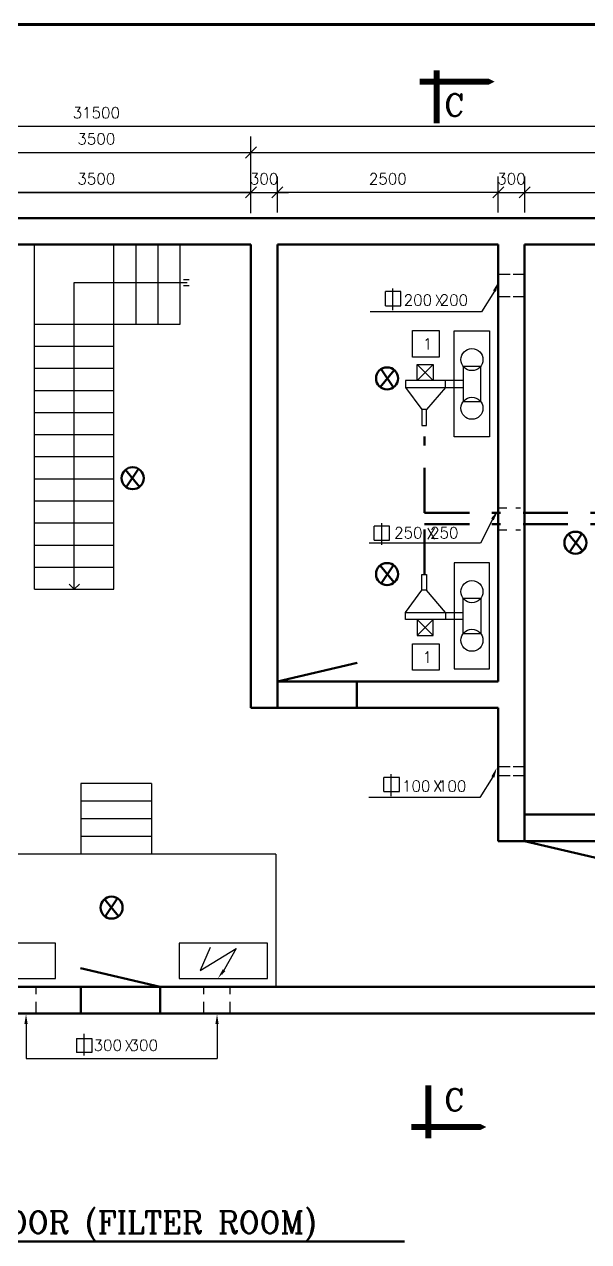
# Model space of a CAD drawing. Header units: inches. Extents: x 14.4 to 65.9, y 4.3 to 68.5.
# Drawn here: x 31.58 to 37.97, y 54.69 to 68.46 of the extents above; entities that cross this region are included whole.
import ezdxf

# ---------------------------------------------------------------- set-up
doc = ezdxf.new("R2010")
doc.units = ezdxf.units.IN
doc.header["$MEASUREMENT"] = 0
doc.linetypes.add('DASHDOT', pattern=[25.4, 12.7, -6.35, 0, -6.35])
doc.linetypes.add('HIDDEN', pattern=[9.525, 6.35, -3.175])
doc.layers.add('cadr', color=250, linetype='Continuous')
for name, color, linetype, lineweight in [('DIMEN', 5, 'Continuous', 25), ('STRUC', 3, 'Continuous', 50), ('UNITS', 7, 'Continuous', 25)]:
    doc.layers.add(name, color=color, linetype=linetype, lineweight=lineweight)
doc.styles.add('ROMANC', font='romanc')
doc.styles.add('ROMANS', font='romans')
doc.dimstyles.get("Standard").update_dxf_attribs({"dimtxt": 0.125, "dimasz": 0.125, "dimexe": 0.18, "dimexo": 0.0625, "dimgap": 0.09, "dimtad": 1, "dimdec": 4, "dimzin": 0, "dimdsep": 46, "dimtxsty": 'ROMANC', "dimblk": 'OBLIQUE', "dimcen": 0.09, "dimadec": 0, "dimazin": 0, "dimtfac": 1, "dimtdec": 4, "dimtofl": 0, "dimtmove": 0, "dimatfit": 3, "dimfxl": 1, "dimtolj": 1, "dimtzin": 0, "dimarcsym": 1})

# ---------------------------------------------------------------- blocks, each defined once
blk = doc.blocks.new('_Oblique')
at = {"layer": 'STRUC', "color": 0, "lineweight": -2}
blk.add_line((-0.5, -0.5), (0.5, 0.5), dxfattribs=at)
blk = doc.blocks.new('*D7')
at = {"layer": 'DIMEN', "color": 0, "lineweight": -2, "transparency": 16777216}
for p, q in [((34.444, 66.333), (34.444, 66.742)), ((36.944, 66.333), (36.944, 66.742)), ((36.944, 66.562), (34.444, 66.562))]:
    blk.add_line(p, q, dxfattribs=at)
at = {"layer": 'DIMEN', "color": 0, "lineweight": -2, "transparency": 16777216, "xscale": 0.125, "yscale": 0.125, "zscale": 0.125, "rotation": 180}
blk.add_blockref('_Oblique', (34.444, 66.562), dxfattribs=at)
at = {"layer": 'DIMEN', "color": 0, "lineweight": -2, "transparency": 16777216, "xscale": 0.125, "yscale": 0.125, "zscale": 0.125}
blk.add_blockref('_Oblique', (36.944, 66.562), dxfattribs=at)
at = {"layer": 'DIMEN', "color": 0, "transparency": 16777216, "insert": (35.694, 66.715), "char_height": 0.125, "attachment_point": 5, "style": 'ROMANC'}
blk.add_mtext('\\A1;2500', dxfattribs=at)
blk = doc.blocks.new('*D8')
at = {"layer": 'DIMEN', "color": 0, "lineweight": -2, "transparency": 16777216}
for p, q in [((37.244, 66.333), (37.244, 66.742)), ((43.744, 66.333), (43.744, 66.742)), ((37.244, 66.562), (43.744, 66.562))]:
    blk.add_line(p, q, dxfattribs=at)
at = {"layer": 'DIMEN', "color": 0, "lineweight": -2, "transparency": 16777216, "xscale": 0.125, "yscale": 0.125, "zscale": 0.125, "rotation": 180}
blk.add_blockref('_Oblique', (37.244, 66.562), dxfattribs=at)
at = {"layer": 'DIMEN', "color": 0, "lineweight": -2, "transparency": 16777216, "xscale": 0.125, "yscale": 0.125, "zscale": 0.125}
blk.add_blockref('_Oblique', (43.744, 66.562), dxfattribs=at)
at = {"layer": 'DIMEN', "color": 0, "transparency": 16777216, "insert": (40.494, 66.715), "char_height": 0.125, "attachment_point": 5, "style": 'ROMANC'}
blk.add_mtext('\\A1;6500', dxfattribs=at)
blk = doc.blocks.new('*D11')
at = {"layer": 'DIMEN', "color": 0, "lineweight": -2, "transparency": 16777216}
for p, q in [((30.644, 66.333), (30.644, 66.742)), ((34.144, 66.333), (34.144, 66.742)), ((30.644, 66.562), (34.144, 66.562))]:
    blk.add_line(p, q, dxfattribs=at)
at = {"layer": 'DIMEN', "color": 0, "lineweight": -2, "transparency": 16777216, "xscale": 0.125, "yscale": 0.125, "zscale": 0.125, "rotation": 180}
blk.add_blockref('_Oblique', (30.644, 66.562), dxfattribs=at)
at = {"layer": 'DIMEN', "color": 0, "lineweight": -2, "transparency": 16777216, "xscale": 0.125, "yscale": 0.125, "zscale": 0.125}
blk.add_blockref('_Oblique', (34.144, 66.562), dxfattribs=at)
at = {"layer": 'DIMEN', "color": 0, "transparency": 16777216, "insert": (32.394, 66.715), "char_height": 0.125, "attachment_point": 5, "style": 'ROMANC'}
blk.add_mtext('\\A1;3500', dxfattribs=at)
blk = doc.blocks.new('*D14')
at = {"layer": 'DIMEN', "color": 0, "lineweight": -2, "transparency": 16777216}
for p, q in [((36.944, 66.333), (36.944, 66.742)), ((37.244, 66.333), (37.244, 66.742)), ((36.944, 66.562), (36.819, 66.562)), ((36.944, 66.562), (37.244, 66.562)), ((37.244, 66.562), (37.369, 66.562))]:
    blk.add_line(p, q, dxfattribs=at)
at = {"layer": 'DIMEN', "color": 0, "lineweight": -2, "transparency": 16777216, "xscale": 0.125, "yscale": 0.125, "zscale": 0.125}
blk.add_blockref('_Oblique', (36.944, 66.562), dxfattribs=at)
at = {"layer": 'DIMEN', "color": 0, "lineweight": -2, "transparency": 16777216, "xscale": 0.125, "yscale": 0.125, "zscale": 0.125, "rotation": 180}
blk.add_blockref('_Oblique', (37.244, 66.562), dxfattribs=at)
at = {"layer": 'DIMEN', "color": 0, "transparency": 16777216, "insert": (37.094, 66.715), "char_height": 0.125, "attachment_point": 5, "style": 'ROMANC'}
blk.add_mtext('\\A1;300', dxfattribs=at)
blk = doc.blocks.new('*D15')
at = {"layer": 'DIMEN', "color": 0, "lineweight": -2, "transparency": 16777216}
for p, q in [((34.144, 66.333), (34.144, 66.742)), ((34.444, 66.333), (34.444, 66.742)), ((34.144, 66.562), (34.019, 66.562)), ((34.144, 66.562), (34.444, 66.562)), ((34.444, 66.562), (34.569, 66.562))]:
    blk.add_line(p, q, dxfattribs=at)
at = {"layer": 'DIMEN', "color": 0, "lineweight": -2, "transparency": 16777216, "xscale": 0.125, "yscale": 0.125, "zscale": 0.125}
blk.add_blockref('_Oblique', (34.144, 66.562), dxfattribs=at)
at = {"layer": 'DIMEN', "color": 0, "lineweight": -2, "transparency": 16777216, "xscale": 0.125, "yscale": 0.125, "zscale": 0.125, "rotation": 180}
blk.add_blockref('_Oblique', (34.444, 66.562), dxfattribs=at)
at = {"layer": 'DIMEN', "color": 0, "transparency": 16777216, "insert": (34.294, 66.715), "char_height": 0.125, "attachment_point": 5, "style": 'ROMANC'}
blk.add_mtext('\\A1;300', dxfattribs=at)
blk = doc.blocks.new('*D24')
at = {"layer": 'DIMEN', "color": 0, "lineweight": -2, "transparency": 16777216}
for p, q in [((30.644, 66.333), (30.644, 66.742)), ((34.144, 66.333), (34.144, 66.742)), ((34.144, 66.562), (30.644, 66.562))]:
    blk.add_line(p, q, dxfattribs=at)
at = {"layer": 'DIMEN', "color": 0, "lineweight": -2, "transparency": 16777216, "xscale": 0.125, "yscale": 0.125, "zscale": 0.125, "rotation": 180}
blk.add_blockref('_Oblique', (30.644, 66.562), dxfattribs=at)
at = {"layer": 'DIMEN', "color": 0, "lineweight": -2, "transparency": 16777216, "xscale": 0.125, "yscale": 0.125, "zscale": 0.125}
blk.add_blockref('_Oblique', (34.144, 66.562), dxfattribs=at)
at = {"layer": 'DIMEN', "color": 0, "transparency": 16777216, "insert": (32.394, 66.715), "char_height": 0.125, "attachment_point": 5, "style": 'ROMANC'}
blk.add_mtext('\\A1;3500', dxfattribs=at)
blk = doc.blocks.new('*D26')
at = {"layer": 'DIMEN', "color": 0, "lineweight": -2, "transparency": 16777216}
for p, q in [((34.144, 66.328), (34.144, 67.193)), ((48.144, 66.333), (48.144, 67.193)), ((34.144, 67.013), (48.144, 67.013))]:
    blk.add_line(p, q, dxfattribs=at)
at = {"layer": 'DIMEN', "color": 0, "lineweight": -2, "transparency": 16777216, "xscale": 0.125, "yscale": 0.125, "zscale": 0.125, "rotation": 180}
blk.add_blockref('_Oblique', (34.144, 67.013), dxfattribs=at)
at = {"layer": 'DIMEN', "color": 0, "lineweight": -2, "transparency": 16777216, "xscale": 0.125, "yscale": 0.125, "zscale": 0.125}
blk.add_blockref('_Oblique', (48.144, 67.013), dxfattribs=at)
at = {"layer": 'DIMEN', "color": 0, "transparency": 16777216, "insert": (41.144, 67.166), "char_height": 0.125, "attachment_point": 5, "style": 'ROMANC'}
blk.add_mtext('\\A1;14000', dxfattribs=at)
blk = doc.blocks.new('*D28')
at = {"layer": 'DIMEN', "color": 0, "lineweight": -2, "transparency": 16777216}
for p, q in [((30.644, 66.39), (30.644, 67.193)), ((34.144, 66.39), (34.144, 67.193)), ((30.644, 67.013), (34.144, 67.013))]:
    blk.add_line(p, q, dxfattribs=at)
at = {"layer": 'DIMEN', "color": 0, "lineweight": -2, "transparency": 16777216, "xscale": 0.125, "yscale": 0.125, "zscale": 0.125, "rotation": 180}
blk.add_blockref('_Oblique', (30.644, 67.013), dxfattribs=at)
at = {"layer": 'DIMEN', "color": 0, "lineweight": -2, "transparency": 16777216, "xscale": 0.125, "yscale": 0.125, "zscale": 0.125}
blk.add_blockref('_Oblique', (34.144, 67.013), dxfattribs=at)
at = {"layer": 'DIMEN', "color": 0, "transparency": 16777216, "insert": (32.394, 67.166), "char_height": 0.125, "attachment_point": 5, "style": 'ROMANC'}
blk.add_mtext('\\A1;3500', dxfattribs=at)
blk = doc.blocks.new('*D271')
at = {"layer": 'DIMEN', "color": 0, "lineweight": -2, "transparency": 16777216}
for p, q in [((16.644, 66.379), (16.644, 67.49)), ((48.144, 66.379), (48.144, 67.49)), ((16.644, 67.31), (48.144, 67.31))]:
    blk.add_line(p, q, dxfattribs=at)
at = {"layer": 'DIMEN', "color": 0, "lineweight": -2, "transparency": 16777216, "xscale": 0.125, "yscale": 0.125, "zscale": 0.125, "rotation": 180}
blk.add_blockref('_Oblique', (16.644, 67.31), dxfattribs=at)
at = {"layer": 'DIMEN', "color": 0, "lineweight": -2, "transparency": 16777216, "xscale": 0.125, "yscale": 0.125, "zscale": 0.125}
blk.add_blockref('_Oblique', (48.144, 67.31), dxfattribs=at)
at = {"layer": 'DIMEN', "color": 0, "transparency": 16777216, "insert": (32.394, 67.462), "char_height": 0.125, "attachment_point": 5, "style": 'ROMANC'}
blk.add_mtext('\\A1;31500', dxfattribs=at)

msp = doc.modelspace()

# ---------------------------------------------------------------- linework, layer by layer
for p, q in [((32.1436, 65.54156), (33.42218, 65.54156)), ((35.97496, 64.69859), (35.97496, 64.99859)), ((35.97496, 64.99859), (36.27496, 64.99859)), ((36.27496, 64.99859), (36.27496, 64.69859)), ((36.27496, 64.69859), (35.97496, 64.69859)), ((35.97434, 61.15319), (35.97434, 61.45319)), ((35.97434, 61.45319), (36.27434, 61.45319)), ((36.27434, 61.45319), (36.27434, 61.15319)), ((36.27434, 61.15319), (35.97434, 61.15319))]:
    msp.add_line(p, q)
at = {"linetype": 'Continuous'}
for p, q in [((36.44587, 63.79434), (36.44587, 64.99434)), ((36.44587, 64.99434), (36.84587, 64.99434)), ((36.84587, 64.99434), (36.84587, 63.79434)), ((36.02587, 64.61434), (36.20587, 64.43434)), ((36.20587, 64.61434), (36.02587, 64.43434)), ((36.02587, 64.61434), (36.20587, 64.61434)), ((36.02587, 64.43434), (36.02587, 64.61434)), ((36.20587, 64.61434), (36.20587, 64.43434)), ((36.54587, 64.59434), (36.74587, 64.59434)), ((36.54587, 64.59434), (36.54587, 64.19434)), ((36.74587, 64.19434), (36.74587, 64.59434)), ((35.89587, 64.43434), (35.89587, 64.35434)), ((36.54587, 64.43434), (35.89587, 64.43434)), ((35.89587, 64.35434), (36.08087, 64.10434)), ((35.89587, 64.35434), (36.54587, 64.35434)), ((36.54587, 64.43434), (36.07917, 64.43434)), ((36.34587, 64.35434), (36.13087, 64.10434)), ((36.34587, 64.35434), (36.34587, 64.43434)), ((36.54587, 64.19434), (36.74587, 64.19434)), ((36.08087, 64.10434), (36.08087, 63.92434)), ((36.13087, 64.10434), (36.08087, 64.10434)), ((36.13087, 63.92434), (36.13087, 64.10434)), ((36.08087, 63.92434), (36.13087, 63.92434)), ((36.84587, 63.79434), (36.44587, 63.79434)), ((36.44587, 62.36823), (36.44587, 61.16823)), ((36.84587, 62.36823), (36.44587, 62.36823)), ((36.84587, 61.16823), (36.84587, 62.36823)), ((36.08087, 62.23823), (36.13087, 62.23823)), ((36.08087, 62.05823), (36.08087, 62.23823)), ((36.13087, 62.23823), (36.13087, 62.05823)), ((35.89587, 61.80823), (36.08087, 62.05823)), ((36.13087, 62.05823), (36.08087, 62.05823)), ((36.34587, 61.80823), (36.13087, 62.05823)), ((36.54587, 61.96823), (36.74587, 61.96823)), ((36.54587, 61.56823), (36.54587, 61.96823)), ((36.74587, 61.96823), (36.74587, 61.56823)), ((35.89587, 61.72823), (35.89587, 61.80823)), ((35.89587, 61.80823), (36.54587, 61.80823)), ((36.54587, 61.72823), (35.89587, 61.72823)), ((36.02587, 61.54823), (36.20587, 61.72823)), ((36.20587, 61.54823), (36.02587, 61.72823)), ((36.02587, 61.72823), (36.02587, 61.54823)), ((36.54587, 61.72823), (36.07917, 61.72823)), ((36.20587, 61.54823), (36.20587, 61.72823)), ((36.34587, 61.80823), (36.34587, 61.72823)), ((36.02587, 61.54823), (36.20587, 61.54823)), ((36.54587, 61.56823), (36.74587, 61.56823)), ((36.44587, 61.16823), (36.84587, 61.16823))]:
    msp.add_line(p, q, dxfattribs=at)
for centre in [(36.64587, 64.66934), (36.64587, 64.11934), (36.64587, 62.04323), (36.64587, 61.49323)]:
    msp.add_circle(centre, 0.125, dxfattribs=at)
at = {"layer": 'cadr', "color": 250, "linetype": 'Continuous', "lineweight": 70}
msp.add_line((14.35116, 68.46303), (65.85116, 68.46303), dxfattribs=at)
at = {"layer": 'DIMEN'}
for p, q in [((37.07948, 65.63107), (36.9436, 65.63107)), ((37.2436, 65.63107), (37.11414, 65.63107)), ((35.84279, 65.43802), (35.6684, 65.43802)), ((35.6684, 65.27871), (35.6684, 65.43802)), ((35.74965, 65.22704), (35.74965, 65.47247)), ((35.84279, 65.27871), (35.84279, 65.43802)), ((37.07948, 65.38107), (36.9436, 65.38107)), ((37.2436, 65.38107), (37.11414, 65.38107)), ((35.6684, 65.27871), (35.84279, 65.27871)), ((35.6275, 62.57414), (35.6275, 62.81957)), ((35.7147, 62.78512), (35.54031, 62.78512)), ((35.54031, 62.62581), (35.54031, 62.78512)), ((35.7147, 62.62581), (35.7147, 62.78512)), ((35.54031, 62.62581), (35.7147, 62.62581)), ((35.82495, 59.9416), (35.65056, 59.9416)), ((35.65056, 59.78228), (35.65056, 59.9416)), ((35.73181, 59.73062), (35.73181, 59.97604)), ((35.82495, 59.78228), (35.82495, 59.9416)), ((37.07948, 60.05948), (36.9436, 60.05948)), ((37.07948, 59.95948), (36.9436, 59.95948)), ((37.2436, 60.05948), (37.11414, 60.05948)), ((37.2436, 59.95948), (37.11414, 59.95948)), ((35.65056, 59.78228), (35.82495, 59.78228)), ((31.71486, 57.48704), (31.71486, 57.57077)), ((33.61123, 57.48704), (33.61123, 57.57077)), ((33.91123, 57.48704), (33.91123, 57.57077)), ((31.71486, 57.2703), (31.71486, 57.39976)), ((33.61123, 57.2703), (33.61123, 57.39976)), ((33.91123, 57.2703), (33.91123, 57.39976)), ((32.2517, 57.03795), (32.2517, 56.79252)), ((32.17046, 56.98628), (32.34484, 56.98628)), ((32.17046, 56.98628), (32.17046, 56.82697)), ((32.34484, 56.98628), (32.34484, 56.82697)), ((32.34484, 56.82697), (32.17046, 56.82697))]:
    msp.add_line(p, q, dxfattribs=at)
at = {"layer": 'DIMEN', "color": 5}
for p, q in [((36.90231, 65.44386), (36.75439, 65.21079)), ((36.75439, 65.21079), (35.49602, 65.21079)), ((36.87838, 62.86143), (36.74295, 62.59237)), ((36.74295, 62.59237), (35.48458, 62.59237)), ((36.88447, 59.94743), (36.73655, 59.71436)), ((36.73655, 59.71436), (35.47818, 59.71436)), ((31.59823, 57.15081), (31.59823, 56.76134)), ((33.7606, 57.15081), (33.7606, 56.76134)), ((31.59823, 56.76134), (33.7606, 56.76134))]:
    msp.add_line(p, q, dxfattribs=at)
at = {"layer": 'DIMEN', "color": 3}
for points in [[(36.05466, 67.81402, 0.07, 0.07, 0), (36.65466, 67.81402, 0.25, 0, 0), (36.90466, 67.81402, 0, 0, 0)], [(35.96007, 55.98515, 0.07, 0.07, 0), (36.56007, 55.98515, 0.25, 0, 0), (36.81007, 55.98515, 0, 0, 0)]]:
    msp.add_lwpolyline(points, format="xyseb", dxfattribs=at)
at = {"layer": 'DIMEN', "color": 3, "const_width": 0.07}
for points in [[(36.2468, 67.34356), (36.2468, 67.94356)], [(36.15221, 56.45562), (36.15221, 55.85562)]]:
    msp.add_lwpolyline(points, dxfattribs=at)
at = {"layer": 'DIMEN', "color": 5}
for points in [[(36.91924, 65.4368), (36.88539, 65.45091), (36.94463, 65.54539)], [(36.89282, 62.85012), (36.86395, 62.87273), (36.94621, 62.96822)], [(36.90139, 59.94038), (36.86755, 59.95448), (36.92679, 60.04896)], [(31.5799, 57.15081), (31.61657, 57.15081), (31.59823, 57.26081)], [(33.74227, 57.15081), (33.77894, 57.15081), (33.7606, 57.26081)]]:
    msp.add_solid(points, dxfattribs=at)
at = {"layer": 'STRUC'}
for p, q in [((16.6436, 66.27077), (48.1436, 66.27077)), ((30.6436, 65.97077), (34.1436, 65.97077)), ((34.1436, 60.72677), (34.1436, 65.97077)), ((34.4436, 61.02677), (34.4436, 65.97077)), ((34.4436, 65.97077), (36.9436, 65.97077)), ((36.9436, 61.02677), (36.9436, 65.97077)), ((37.2436, 65.97077), (43.7436, 65.97077)), ((37.2436, 59.22077), (37.2436, 65.97077)), ((34.4436, 61.02677), (35.34698, 61.23849)), ((34.4436, 61.02677), (36.9436, 61.02677)), ((34.4436, 61.02677), (34.4436, 60.72677)), ((35.3436, 61.02677), (35.3436, 60.72677)), ((34.1436, 60.72677), (36.9436, 60.72677)), ((36.9436, 59.22077), (36.9436, 60.72677)), ((37.2436, 59.52077), (43.7436, 59.52077)), ((37.2436, 59.52077), (37.2436, 59.22077)), ((36.9436, 59.22077), (47.8436, 59.22077)), ((37.2436, 59.22077), (38.14698, 59.00906)), ((33.11763, 57.57077), (32.21425, 57.78249)), ((16.9436, 57.57077), (47.8436, 57.57077)), ((32.21763, 57.57077), (32.21763, 57.27077)), ((33.11763, 57.57077), (33.11763, 57.27077)), ((16.6436, 57.27077), (48.1436, 57.27077))]:
    msp.add_line(p, q, dxfattribs=at)
at = {"layer": 'STRUC', "color": 7, "lineweight": 25}
for p, q in [((31.6936, 62.07077), (31.6936, 65.97077)), ((32.5936, 62.07077), (32.5936, 65.97077)), ((32.8436, 65.07077), (32.8436, 65.97077)), ((33.0936, 65.07077), (33.0936, 65.97077)), ((33.3436, 65.07077), (33.3436, 65.97077)), ((33.38211, 65.57623), (33.44625, 65.57623)), ((32.1436, 62.07132), (32.1436, 65.54156)), ((33.38211, 65.50689), (33.44625, 65.50689)), ((31.6936, 65.07077), (33.3436, 65.07077)), ((31.6936, 64.82077), (32.5936, 64.82077)), ((31.6936, 64.57077), (32.5936, 64.57077)), ((31.6936, 64.32077), (32.5936, 64.32077)), ((31.6936, 64.07077), (32.5936, 64.07077)), ((31.6936, 63.82077), (32.5936, 63.82077)), ((31.6936, 63.57077), (32.5936, 63.57077)), ((31.6936, 63.32077), (32.5936, 63.32077)), ((31.6936, 63.07077), (32.5936, 63.07077)), ((31.6936, 62.82077), (32.5936, 62.82077)), ((31.6936, 62.57077), (32.5936, 62.57077)), ((31.6936, 62.32077), (32.5936, 62.32077)), ((32.1436, 62.07132), (32.08485, 62.12805)), ((32.1436, 62.07132), (32.20236, 62.12805)), ((31.6936, 62.07077), (32.5936, 62.07077)), ((32.21962, 59.87077), (32.21962, 59.07077)), ((33.01962, 59.87077), (32.21962, 59.87077)), ((33.01962, 59.87077), (33.01962, 59.07077)), ((33.01962, 59.67077), (32.21962, 59.67077)), ((33.01962, 59.47077), (32.21962, 59.47077)), ((33.01962, 59.27077), (32.21962, 59.27077)), ((34.42517, 59.07077), (30.81408, 59.07077)), ((34.42517, 59.07077), (34.42517, 57.57077))]:
    msp.add_line(p, q, dxfattribs=at)
at = {"layer": 'STRUC', "color": 3}
msp.add_line((29.21937, 54.68757), (35.883, 54.68757), dxfattribs=at)
at = {"layer": 'UNITS', "color": 3, "lineweight": 50}
for p, q in [((35.76748, 64.55072), (35.6076, 64.35857)), ((35.61949, 64.56189), (35.75939, 64.35487)), ((32.72369, 63.42204), (32.88357, 63.2299)), ((32.87167, 63.43322), (32.73178, 63.2262)), ((37.90039, 62.50177), (37.74051, 62.69392)), ((37.75241, 62.4906), (37.8923, 62.69762)), ((35.76748, 62.14682), (35.6076, 62.33897)), ((35.61949, 62.13565), (35.75939, 62.34267)), ((32.48497, 58.56257), (32.64485, 58.37042)), ((32.63296, 58.57374), (32.49307, 58.36672))]:
    msp.add_line(p, q, dxfattribs=at)
at = {"layer": 'UNITS', "color": 3, "linetype": 'DASHDOT', "lineweight": 50, "ltscale": 0.04}
for p, q in [((36.1094, 62.93579), (36.1094, 63.92434)), ((36.1094, 62.93579), (43.10732, 62.93579)), ((36.1094, 62.80664), (43.10732, 62.80664)), ((36.1094, 62.23823), (36.1094, 62.80664))]:
    msp.add_line(p, q, dxfattribs=at)
at = {"layer": 'UNITS', "color": 6, "linetype": 'HIDDEN', "ltscale": 0.01}
for p, q in [((36.9436, 62.99123), (37.19798, 62.99123)), ((36.9436, 62.74123), (37.19798, 62.74123))]:
    msp.add_line(p, q, dxfattribs=at)
at = {"layer": 'UNITS'}
for p, q in [((31.93141, 58.06566), (30.93141, 58.06566)), ((31.93141, 57.66566), (31.93141, 58.06566)), ((34.3316, 58.06566), (33.3316, 58.06566)), ((33.3316, 58.06566), (33.3316, 57.66566)), ((33.68393, 58.01522), (33.57034, 57.75447)), ((33.57034, 57.75447), (33.97851, 58.00407)), ((33.97851, 58.00407), (33.80998, 57.70929)), ((34.3316, 57.66566), (34.3316, 58.06566)), ((30.93141, 57.66566), (31.93141, 57.66566)), ((33.3316, 57.66566), (34.3316, 57.66566))]:
    msp.add_line(p, q, dxfattribs=at)
at = {"layer": 'UNITS', "color": 3, "lineweight": 50}
for centre in [(35.68591, 64.456), (32.80525, 63.32732), (37.81883, 62.59649), (35.68591, 62.24155), (32.56654, 58.46785)]:
    msp.add_circle(centre, 0.125, dxfattribs=at)
at = {"layer": 'UNITS', "color": 0}
msp.add_solid([(33.8255, 57.77053), (33.85452, 57.74812), (33.77278, 57.67226)], dxfattribs=at)

# ---------------------------------------------------------------- texts
at = {"layer": 'DIMEN', "color": 3, "style": 'ROMANC'}
for p in [(36.33459, 67.42496), (36.33459, 56.16758)]:
    msp.add_text('C', height=0.25, dxfattribs=at).set_placement(p)
at = {"layer": 'DIMEN', "ltscale": 0.5, "style": 'ROMANC'}
msp.add_text('200 200', height=0.125, dxfattribs=at).set_placement((35.87396, 65.28017))
at = {"layer": 'DIMEN', "color": 5}
for s, style, p in [('X', 'ROMANS', (36.22411, 65.27764)), ('X', 'ROMANS', (36.1322, 62.637)), ('X', 'ROMANS', (36.20627, 59.78121)), ('300 300', 'ROMANC', (32.36362, 56.84706)), ('X', 'ROMANS', (32.71037, 56.84183)), ('X', 'ROMANS', (32.71037, 56.84183))]:
    msp.add_text(s, height=0.125, dxfattribs=dict(at, style=style)).set_placement(p)
at = {"layer": 'DIMEN', "style": 'ROMANC'}
for s, p in [('250 250', (35.76582, 62.64645)), ('100 100', (35.85495, 59.78127))]:
    msp.add_text(s, height=0.125, dxfattribs=at).set_placement(p)
at = {"layer": 'STRUC', "style": 'ROMANC'}
msp.add_text('GROUND FLOOR (FILTER ROOM)', height=0.25, dxfattribs=at).set_placement((29.34609, 54.78135))
at = {"layer": 'UNITS', "style": 'ROMANC'}
for p in [(36.09066, 64.78465), (36.09004, 61.23925)]:
    msp.add_text('1', height=0.125, dxfattribs=at).set_placement(p)

# ---------------------------------------------------------------- dimensions: what is measured, and where the dimension line sits
at = {"layer": 'DIMEN'}
for base, p1, p2, text, picture, middle in [((48.1436, 67.30953), (16.6436, 66.31651), (48.1436, 66.31651), '31500', '*D271', (32.3936, 67.46203)), ((34.1436, 67.01346), (30.6436, 66.32792), (34.1436, 66.32792), '3500', '*D28', (32.3936, 67.16596)), ((48.1436, 67.01346), (34.1436, 66.26542), (48.1436, 66.27077), '14000', '*D26', (41.1436, 67.16596)), ((34.1436, 66.56233), (30.6436, 66.27077), (34.1436, 66.27077), '3500', '*D11', (32.3936, 66.71483)), ((34.4436, 66.56233), (34.1436, 66.27077), (34.4436, 66.27077), '300', '*D15', (34.2936, 66.71483)), ((34.4436, 66.56233), (36.9436, 66.27077), (34.4436, 66.27077), '2500', '*D7', (35.6936, 66.71483)), ((37.2436, 66.56233), (36.9436, 66.27077), (37.2436, 66.27077), '300', '*D14', (37.0936, 66.71483)), ((43.7436, 66.56233), (37.2436, 66.27077), (43.7436, 66.27077), '6500', '*D8', (40.4936, 66.71483))]:
    dim = msp.add_linear_dim(base=base, p1=p1, p2=p2, text=text, dimstyle='Standard', override={"dimtix": 1, "dimtofl": 1}, dxfattribs=at)
    dim.commit()
    dim.dimension.update_dxf_attribs({"geometry": picture, "text_midpoint": middle})
dim = msp.add_linear_dim(base=(30.6436, 66.56233), p1=(34.1436, 66.27077), p2=(30.6436, 66.27077), angle=180, text='3500', dimstyle='Standard', override={"dimtix": 1, "dimtofl": 1}, dxfattribs=at)
dim.commit()
dim.dimension.update_dxf_attribs({"geometry": '*D24', "text_midpoint": (32.3936, 66.71483)})

doc.saveas('drawing.dxf')
